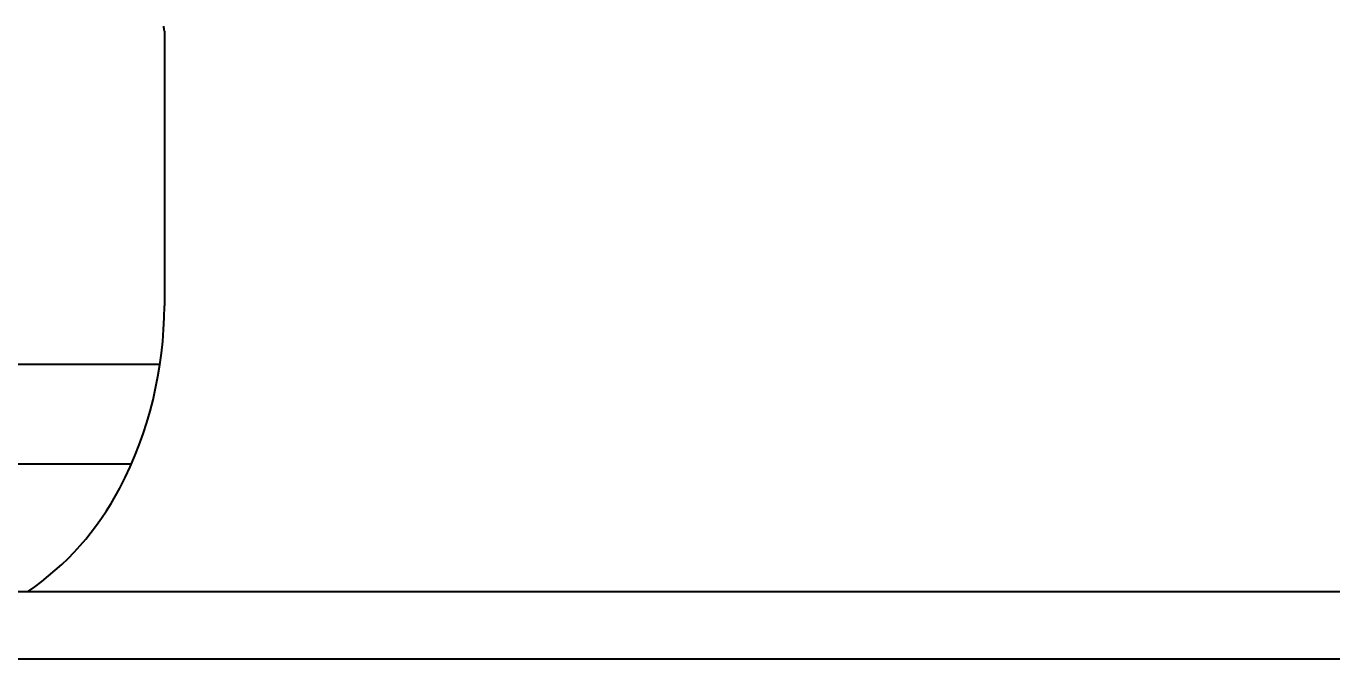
# Model space of a CAD drawing. Header units: millimetres. Extents: x 16200 to 32328, y 18593 to 29476.
# Drawn here: x 16512.63 to 16525.66, y 18976.66 to 18982.97 of the extents above; entities that cross this region are included whole.
import ezdxf

# ---------------------------------------------------------------- set-up
doc = ezdxf.new("R2010")
doc.units = ezdxf.units.MM
doc.header["$LTSCALE"] = 5
doc.layers.add('UNIT', color=6, linetype='Continuous')
doc.layers.add('WS-NO-CONTROL', color=3, linetype='Continuous')
doc.styles.add('SUBMITTAL', font='romans.shx', dxfattribs={"width": 0.75})
doc.dimstyles.new('SUBMITTAL', dxfattribs={"dimtxt": 0.09375, "dimasz": 0.09375, "dimexe": 0.03125, "dimexo": 0.0625, "dimgap": 0.0625, "dimtad": 0, "dimdec": 4, "dimzin": 4, "dimdsep": 46, "dimlunit": 4, "dimtxsty": 'SUBMITTAL', "dimcen": 0.09375, "dimclre": 6, "dimadec": 0, "dimazin": 0, "dimtfac": 1, "dimtdec": 0, "dimtofl": 0, "dimtmove": 0, "dimatfit": 3, "dimfxl": 0, "dimfrac": 2, "dimtolj": 1, "dimtzin": 4, "dimarcsym": 0})

# ---------------------------------------------------------------- blocks, each defined once
blk = doc.blocks.new('*D116')
at = {"layer": 'WS-NO-CONTROL', "color": 6, "lineweight": -2}
for p, q in [((16499.301, 18976.423), (16499.301, 19007.78)), ((16506.071, 18976.046), (16506.071, 19007.78))]:
    blk.add_line(p, q, dxfattribs=at)
at = {"layer": 'WS-NO-CONTROL', "color": 3, "lineweight": -2}
for p, q in [((16494.371, 19004.963), (16489.442, 19004.963)), ((16511, 19004.963), (16515.93, 19004.963))]:
    blk.add_line(p, q, dxfattribs=at)
at = {"layer": 'WS-NO-CONTROL', "color": 3}
for points in [[(16494.371, 19005.784), (16494.371, 19004.141), (16499.301, 19004.963)], [(16511, 19005.784), (16511, 19004.141), (16506.071, 19004.963)]]:
    blk.add_solid(points, dxfattribs=at)
at = {"layer": 'WS-NO-CONTROL', "color": 3, "insert": (16477.471, 19004.963), "char_height": 4.9294, "attachment_point": 5, "style": 'SUBMITTAL'}
blk.add_mtext('\\A1;6 3/4"', dxfattribs=at)

msp = doc.modelspace()

# ---------------------------------------------------------------- linework, layer by layer
at = {"layer": 'UNIT'}
for p, q in [((16514.009, 18982.9219), (16514.009, 18980.1809)), ((16511.7444, 18979.6008), (16513.9661, 18979.6008)), ((16513.678, 18978.6008), (16510.4944, 18978.6008)), ((16547.6901, 18977.3281), (16511.7846, 18977.3281)), ((16506.1124, 18976.6588), (16742.3565, 18976.6588))]:
    msp.add_line(p, q, dxfattribs=at)
for centre, radius, start, end in [((16513.8122, 18982.9219), 0.1969, 0, 14.93142), ((16510.072, 18980.1809), 3.937, 332.49816, 0), ((16511.0498, 18979.6719), 2.8346, 304.22448, 332.49816)]:
    msp.add_arc(centre, radius, start, end, dxfattribs=at)

# ---------------------------------------------------------------- dimensions: what is measured, and where the dimension line sits
at = {"layer": 'WS-NO-CONTROL', "color": 3}
dim = msp.add_linear_dim(base=(16499.3007, 19004.9627), p1=(16506.0707, 18973.2292), p2=(16499.3007, 18973.6063), dimstyle='SUBMITTAL', override={"dimscale": 70.42, "dimtxt": 0.07, "dimasz": 0.07, "dimexe": 0.04, "dimexo": 0.04, "dimgap": 0.03125, "dimdec": 3, "dimzin": 3, "dimclrd": 3, "dimclrt": 3, "dimtdec": 3, "dimtix": 1}, dxfattribs=at)
dim.commit()
dim.dimension.update_dxf_attribs({"geometry": '*D116', "text_midpoint": (16477.4705, 19004.9627), "dimtype": 160})

# ---------------------------------------------------------------- leaders
at = {"layer": 'UNIT'}
for points in [[(16505.8874, 18980.974), (16522.6653, 18999.2204)], [(16742.7486, 18980.974), (16729.1466, 18999.2204), (16522.6653, 18999.2204)]]:
    msp.add_leader(points, dimstyle='SUBMITTAL', override={"dimscale": 36, "dimarcsym": 1}, dxfattribs=at)

doc.saveas('drawing.dxf')
